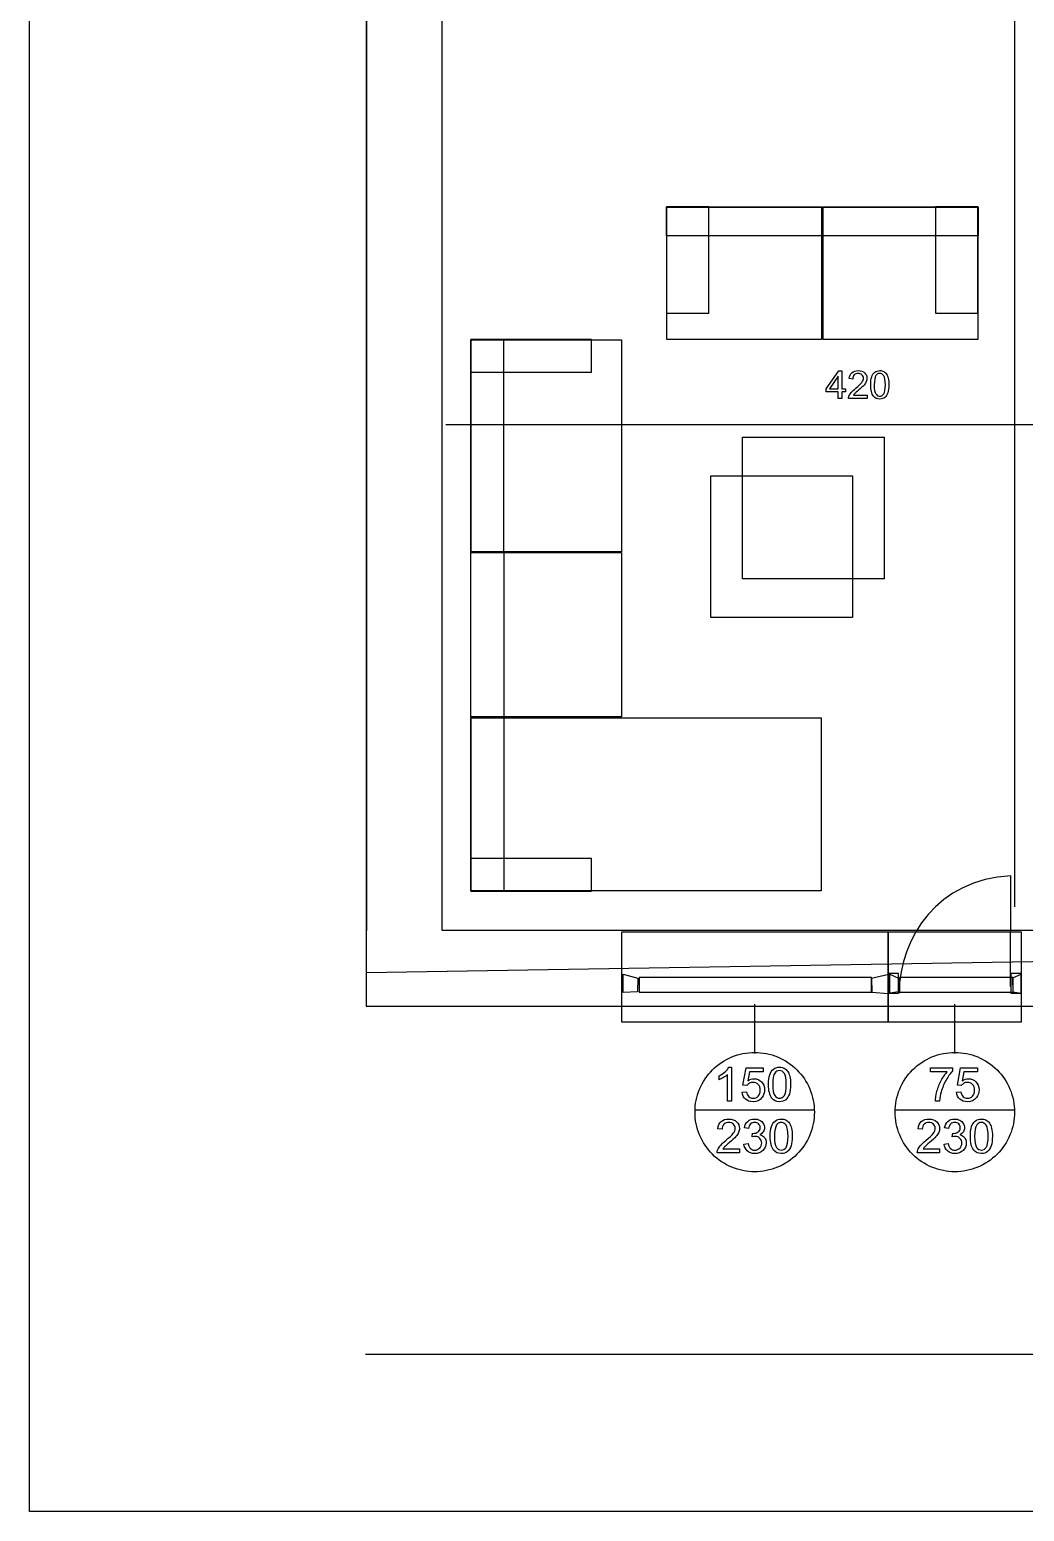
# Model space of a CAD drawing. Extents: x 2.6 to 26.4, y 3.1 to 19.6.
# Drawn here: x 2.59 to 8.14, y 3.12 to 11.38 of the extents above; entities that cross this region are included whole.
import ezdxf

# ---------------------------------------------------------------- set-up
doc = ezdxf.new("R2010")
doc.units = 0
for name, color, linetype in [('garden', 7, 'CONTINUOUS'), ('meble', 7, 'CONTINUOUS'), ('okna-drzwi_kopia', 7, 'CONTINUOUS'), ('rozmiarowka_kopia', 7, 'CONTINUOUS'), ('sciany', 7, 'CONTINUOUS')]:
    doc.layers.add(name, color=color, linetype=linetype)

msp = doc.modelspace()

# ---------------------------------------------------------------- linework, layer by layer
at = {"layer": 'garden', "color": 7}
for points in [[(2.592917, 19.577231), (26.405417, 19.577231), (26.405417, 3.120148), (2.592917, 3.120148)], [(4.470063, 15.233314), (23.784692, 15.233314), (23.784692, 6.46842), (13.747867, 6.331941), (13.610701, 6.908078), (9.37782, 6.908078), (9.307661, 6.201818), (4.470063, 6.122306)]]:
    msp.add_lwpolyline(points, close=True, dxfattribs=at)
at = {"layer": 'meble', "color": 7}
for points in [[(6.142777, 9.798336), (6.379096, 9.798336), (6.379096, 10.390003), (6.142777, 10.390003)], [(7.008448, 10.39), (7.008448, 10.228481), (6.142777, 10.228481), (6.142777, 10.39)], [(7.007102, 10.38908), (7.007102, 9.651797), (6.144123, 9.651797), (6.144123, 10.38908)], [(7.879188, 10.390001), (7.879188, 10.228482), (7.013516, 10.228482), (7.013516, 10.390001)], [(7.87784, 10.389081), (7.87784, 9.651798), (7.014862, 9.651798), (7.014862, 10.389081)], [(7.641521, 9.798336), (7.877841, 9.798336), (7.877841, 10.390003), (7.641521, 10.390003)], [(5.725137, 9.468735), (5.725137, 9.650861), (5.051613, 9.650861), (5.051613, 9.468735)], [(5.052259, 9.651255), (5.234835, 9.651255), (5.234835, 8.465368), (5.052259, 8.465368)], [(5.053314, 9.65021), (5.891295, 9.65021), (5.891295, 8.467265), (5.053314, 8.467265)], [(6.567036, 9.10603), (7.356076, 9.10603), (7.356076, 8.316989), (6.567036, 8.316989)], [(6.389301, 8.890878), (7.178342, 8.890878), (7.178342, 8.101837), (6.389301, 8.101837)], [(5.051614, 8.465608), (5.235479, 8.465608), (5.235479, 7.546619), (5.051614, 7.546619)], [(5.052661, 8.464178), (5.891948, 8.464178), (5.891948, 7.548048), (5.052661, 7.548048)], [(5.051614, 7.542783), (5.235479, 7.542783), (5.235479, 6.576215), (5.051614, 6.576215)], [(5.053686, 7.543143), (7.004101, 7.543143), (7.004101, 6.578277), (5.053686, 6.578277)], [(5.725137, 6.576215), (5.725137, 6.758341), (5.051613, 6.758341), (5.051613, 6.576215)]]:
    msp.add_lwpolyline(points, close=True, dxfattribs=at)
at = {"layer": 'okna-drzwi_kopia', "color": 7}
for points in [[(8.06023, 6.045854), (8.06203, 6.662646)], [(6.634157, 5.671479), (6.634157, 5.94651)], [(7.749571, 5.671479), (7.749571, 5.94651)], [(6.435887, 5.525988), (6.435887, 5.548352)], [(6.505291, 5.40646), (6.482156, 5.40646), (6.482156, 5.553879)], [(6.490382, 5.595649), (6.505291, 5.595649), (6.505291, 5.40646)], [(6.590503, 5.492702), (6.568782, 5.495532), (6.587033, 5.592312), (6.680728, 5.592312), (6.680728, 5.570205), (6.605541, 5.570205), (6.595387, 5.519566)], [(7.614619, 5.570201), (7.614619, 5.592436), (7.73659, 5.592436), (7.73659, 5.574443)], [(7.706901, 5.570201), (7.614619, 5.570201)], [(7.78543, 5.492702), (7.763709, 5.495532), (7.78196, 5.592312), (7.875655, 5.592312), (7.875655, 5.570205), (7.800467, 5.570205), (7.790314, 5.519566)], [(6.56467, 5.455813), (6.588961, 5.457873)], [(7.759596, 5.455813), (7.783888, 5.457873)], [(7.664745, 5.40646), (7.640967, 5.40646)], [(6.301428, 5.358902), (6.966885, 5.358902)], [(7.416842, 5.358902), (8.082299, 5.358902)], [(6.452882, 5.24985), (6.429105, 5.25229)], [(6.599787, 5.253785), (6.576653, 5.257895)], [(6.619965, 5.20679), (6.622536, 5.227097)], [(7.568296, 5.24985), (7.544519, 5.25229)], [(7.715201, 5.253785), (7.692067, 5.257895)], [(7.735379, 5.20679), (7.73795, 5.227097)], [(6.549276, 5.139832), (6.549276, 5.117597), (6.424735, 5.117597)], [(6.456866, 5.13983), (6.549276, 5.139832)], [(6.574339, 5.167336), (6.597473, 5.170416)], [(7.66469, 5.139832), (7.66469, 5.117597), (7.540149, 5.117597)], [(7.57228, 5.13983), (7.66469, 5.139832)], [(7.689753, 5.167336), (7.712887, 5.170416)]]:
    msp.add_lwpolyline(points, dxfattribs=at)
for points in [[(5.892281, 5.847826), (7.378114, 5.847826), (7.378114, 6.34873), (5.892281, 6.34873)], [(7.378112, 5.847826), (8.121028, 5.847826), (8.121028, 6.34873), (7.378112, 6.34873)], [(5.900387, 6.011084), (5.900747, 6.113696), (5.982577, 6.091655), (5.981574, 6.015202)], [(7.378889, 6.006556), (7.380886, 6.112888), (7.285106, 6.090847), (7.286279, 6.014395)], [(7.436541, 6.117194), (7.378113, 6.117194), (7.378113, 6.007711), (7.436541, 6.007711)], [(7.3875, 6.007363), (7.38648, 6.113696), (7.435424, 6.091655), (7.434824, 6.015202)], [(8.119333, 6.117194), (8.060905, 6.117194), (8.060905, 6.007711), (8.119333, 6.007711)], [(8.119333, 6.00771), (8.120353, 6.114042), (8.071408, 6.092001), (8.072008, 6.015549)], [(5.989324, 6.014395), (7.286046, 6.014395), (7.286046, 6.09546), (5.989324, 6.09546)], [(7.441416, 6.014395), (8.074994, 6.014395), (8.074994, 6.09546), (7.441416, 6.09546)], [(6.56467, 5.455817)], [(6.711188, 5.499383)], [(6.734966, 5.499384)], [(7.759596, 5.455817)], [(6.966884, 5.345397)], [(8.082298, 5.345397)], [(6.720729, 5.21052)], [(6.744507, 5.210521)], [(7.836143, 5.21052)], [(7.859921, 5.210521)], [(6.574339, 5.167288)], [(7.689753, 5.167288)]]:
    msp.add_lwpolyline(points, close=True, dxfattribs=at)
for points in [[(8.06203, 6.662646), (7.656094, 6.640028), (7.445131, 6.327566), (7.43758, 6.007735)], [(6.398882, 5.580672), (6.461281, 5.64307), (6.545912, 5.678125), (6.634157, 5.678125)], [(6.634157, 5.678125), (6.722401, 5.678125), (6.807032, 5.64307), (6.869431, 5.580671)], [(7.514296, 5.580672), (7.576695, 5.64307), (7.661326, 5.678125), (7.749571, 5.678125)], [(7.749571, 5.678125), (7.837815, 5.678125), (7.922446, 5.64307), (7.984845, 5.580671)], [(6.301429, 5.345397), (6.301429, 5.433642), (6.336484, 5.518273), (6.398882, 5.580672)], [(6.435887, 5.548352), (6.448825, 5.554439), (6.460135, 5.561808), (6.469818, 5.570458)], [(6.460178, 5.537941), (6.451181, 5.532628), (6.443084, 5.528644), (6.435887, 5.525988)], [(6.482156, 5.553879), (6.476587, 5.548566), (6.469261, 5.543253), (6.460178, 5.537941)], [(6.469818, 5.570458), (6.4795, 5.579112), (6.486355, 5.587509), (6.490382, 5.595649)], [(6.711189, 5.499384), (6.711189, 5.521662), (6.713459, 5.539569), (6.718001, 5.553107)], [(6.718001, 5.553107), (6.722627, 5.566731), (6.729439, 5.577228), (6.738436, 5.584596)], [(6.746919, 5.563004), (6.73895, 5.551522), (6.734966, 5.530316), (6.734966, 5.499384)], [(6.738436, 5.584596), (6.747519, 5.591965), (6.758915, 5.595649), (6.772624, 5.595649)], [(6.772367, 5.576499), (6.761742, 5.576499), (6.75326, 5.572001), (6.746919, 5.563004)], [(6.799357, 5.561204), (6.79216, 5.571401), (6.783163, 5.576499), (6.772367, 5.576499)], [(6.772624, 5.595649), (6.782735, 5.595649), (6.791603, 5.593593), (6.799229, 5.589479)], [(6.799229, 5.589479), (6.806855, 5.585453), (6.813153, 5.579583), (6.818122, 5.571871)], [(6.810282, 5.499384), (6.810282, 5.530402), (6.806641, 5.551008), (6.799357, 5.561204)], [(6.818122, 5.571871), (6.823092, 5.564245), (6.826991, 5.554906), (6.829818, 5.543853)], [(6.829818, 5.543853), (6.832645, 5.532885), (6.834059, 5.518062), (6.834059, 5.499383)], [(6.869431, 5.580671), (6.931829, 5.518273), (6.966884, 5.433642), (6.966884, 5.345397)], [(7.416843, 5.345397), (7.416843, 5.433642), (7.451898, 5.518273), (7.514296, 5.580672)], [(7.673613, 5.520847), (7.684067, 5.540383), (7.695163, 5.556835), (7.706901, 5.570201)], [(7.73659, 5.574443), (7.724594, 5.561676), (7.712684, 5.54471), (7.70086, 5.523546)], [(7.984845, 5.580671), (8.047243, 5.518273), (8.082298, 5.433642), (8.082298, 5.345397)], [(6.583177, 5.417645), (6.572381, 5.427242), (6.566212, 5.439966), (6.56467, 5.455817)], [(6.588961, 5.457873), (6.59076, 5.446049), (6.594916, 5.437137), (6.601428, 5.431139)], [(6.604641, 5.505812), (6.598643, 5.502472), (6.59393, 5.498102), (6.590503, 5.492702)], [(6.595387, 5.519566), (6.606697, 5.52745), (6.618565, 5.531391), (6.630989, 5.531391)], [(6.62482, 5.510952), (6.617365, 5.510952), (6.610639, 5.509239), (6.604641, 5.505812)], [(6.653866, 5.499513), (6.646498, 5.507139), (6.636815, 5.510952), (6.62482, 5.510952)], [(6.630989, 5.531391), (6.64744, 5.531391), (6.661321, 5.525693), (6.672631, 5.514297)], [(6.653481, 5.434865), (6.661192, 5.443262), (6.665048, 5.454401), (6.665048, 5.468281)], [(6.665048, 5.468281), (6.665048, 5.481477), (6.661321, 5.491887), (6.653866, 5.499513)], [(6.672631, 5.514297), (6.683941, 5.502901), (6.689596, 5.488249), (6.689596, 5.470341)], [(6.689596, 5.470341), (6.689596, 5.45329), (6.684627, 5.438552), (6.674687, 5.426128)], [(6.729825, 5.422781), (6.717401, 5.438462), (6.711188, 5.463996), (6.711188, 5.499383)], [(6.734966, 5.499384), (6.734966, 5.468452), (6.738565, 5.447845), (6.745762, 5.437563)], [(6.799357, 5.437691), (6.806641, 5.447973), (6.810282, 5.468538), (6.810282, 5.499384)], [(6.834059, 5.499383), (6.834059, 5.477277), (6.831788, 5.459411), (6.827247, 5.445787)], [(7.640967, 5.40646), (7.641227, 5.421284), (7.644141, 5.439191), (7.649707, 5.460183)], [(7.649707, 5.460183), (7.655277, 5.481176), (7.663245, 5.501397), (7.673613, 5.520847)], [(7.673613, 5.458255), (7.668986, 5.44249), (7.66603, 5.425225), (7.664745, 5.40646)], [(7.70086, 5.523546), (7.689121, 5.502383), (7.680039, 5.480619), (7.673613, 5.458255)], [(7.778104, 5.417645), (7.767308, 5.427242), (7.761139, 5.439966), (7.759596, 5.455817)], [(7.783888, 5.457873), (7.785687, 5.446049), (7.789843, 5.437137), (7.796355, 5.431139)], [(7.799568, 5.505812), (7.79357, 5.502472), (7.788857, 5.498102), (7.78543, 5.492702)], [(7.790314, 5.519566), (7.801624, 5.52745), (7.813491, 5.531391), (7.825916, 5.531391)], [(7.819746, 5.510952), (7.812292, 5.510952), (7.805566, 5.509239), (7.799568, 5.505812)], [(7.848793, 5.499513), (7.841424, 5.507139), (7.831742, 5.510952), (7.819746, 5.510952)], [(7.825916, 5.531391), (7.842367, 5.531391), (7.856248, 5.525693), (7.867558, 5.514297)], [(7.848408, 5.434865), (7.856119, 5.443262), (7.859975, 5.454401), (7.859975, 5.468281)], [(7.859975, 5.468281), (7.859975, 5.481477), (7.856248, 5.491887), (7.848793, 5.499513)], [(7.867558, 5.514297), (7.878868, 5.502901), (7.884523, 5.488249), (7.884523, 5.470341)], [(7.884523, 5.470341), (7.884523, 5.45329), (7.879554, 5.438552), (7.869614, 5.426128)], [(6.625205, 5.40325), (6.608068, 5.40325), (6.594059, 5.408049), (6.583177, 5.417645)], [(6.601428, 5.431139), (6.608025, 5.425226), (6.615951, 5.422269), (6.625205, 5.422269)], [(6.625205, 5.422269), (6.636344, 5.422269), (6.645769, 5.426468), (6.653481, 5.434865)], [(6.674687, 5.426128), (6.662606, 5.410876), (6.646112, 5.40325), (6.625205, 5.40325)], [(6.772624, 5.403245), (6.754459, 5.403245), (6.740192, 5.409757), (6.729825, 5.422781)], [(6.745762, 5.437563), (6.753045, 5.427367), (6.761999, 5.422268), (6.772624, 5.422268)], [(6.772624, 5.422268), (6.783249, 5.422268), (6.79216, 5.427409), (6.799357, 5.437691)], [(6.806812, 5.414299), (6.797815, 5.40693), (6.786419, 5.403245), (6.772624, 5.403245)], [(6.827247, 5.445787), (6.822706, 5.432249), (6.815894, 5.421753), (6.806812, 5.414299)], [(7.820132, 5.40325), (7.802995, 5.40325), (7.788986, 5.408049), (7.778104, 5.417645)], [(7.796355, 5.431139), (7.802952, 5.425226), (7.810878, 5.422269), (7.820132, 5.422269)], [(7.820132, 5.422269), (7.831271, 5.422269), (7.840696, 5.426468), (7.848408, 5.434865)], [(7.869614, 5.426128), (7.857533, 5.410876), (7.841039, 5.40325), (7.820132, 5.40325)], [(6.398882, 5.110123), (6.336484, 5.172522), (6.301429, 5.257152), (6.301429, 5.345397)], [(6.429105, 5.25229), (6.430733, 5.270027), (6.436859, 5.283522), (6.447484, 5.292775)], [(6.447484, 5.292775), (6.458109, 5.302115), (6.472375, 5.306785), (6.490283, 5.306785)], [(6.489769, 5.287636), (6.47863, 5.287636), (6.469719, 5.284295), (6.463036, 5.277611)], [(6.515346, 5.278126), (6.508834, 5.284466), (6.500308, 5.287636), (6.489769, 5.287636)], [(6.490283, 5.306785), (6.508362, 5.306785), (6.522672, 5.301773), (6.533211, 5.291747)], [(6.533211, 5.291747), (6.54375, 5.281723), (6.549019, 5.269299), (6.549019, 5.254475)], [(6.576653, 5.257895), (6.57948, 5.273404), (6.585906, 5.2854), (6.595931, 5.293882)], [(6.595931, 5.293882), (6.605956, 5.302451), (6.618423, 5.306735), (6.633332, 5.306735)], [(6.633846, 5.287713), (6.62485, 5.287713), (6.617352, 5.284887), (6.611354, 5.279233)], [(6.633332, 5.306735), (6.643614, 5.306735), (6.653082, 5.304509), (6.661737, 5.300055)], [(6.656081, 5.279363), (6.650341, 5.28493), (6.642929, 5.287713), (6.633846, 5.287713)], [(6.661737, 5.300055), (6.670391, 5.295689), (6.676988, 5.289691), (6.68153, 5.282062)], [(6.727541, 5.264245), (6.732168, 5.277869), (6.73898, 5.288365), (6.747977, 5.295734)], [(6.747977, 5.295734), (6.757059, 5.303103), (6.768455, 5.306787), (6.782165, 5.306787)], [(6.781908, 5.287636), (6.771283, 5.287636), (6.7628, 5.283138), (6.756459, 5.274141)], [(6.808898, 5.272342), (6.801701, 5.282538), (6.792704, 5.287636), (6.781908, 5.287636)], [(6.782165, 5.306787), (6.792275, 5.306787), (6.801144, 5.304731), (6.80877, 5.300617)], [(6.80877, 5.300617), (6.816395, 5.296591), (6.822693, 5.290721), (6.827663, 5.283009)], [(6.966884, 5.345397), (6.966884, 5.257152), (6.931829, 5.172522), (6.869431, 5.110123)], [(7.514296, 5.110123), (7.451898, 5.172522), (7.416843, 5.257152), (7.416843, 5.345397)], [(7.544519, 5.25229), (7.546147, 5.270027), (7.552273, 5.283522), (7.562898, 5.292775)], [(7.562898, 5.292775), (7.573523, 5.302115), (7.587789, 5.306785), (7.605697, 5.306785)], [(7.605183, 5.287636), (7.594044, 5.287636), (7.585133, 5.284295), (7.57845, 5.277611)], [(7.63076, 5.278126), (7.624248, 5.284466), (7.615722, 5.287636), (7.605183, 5.287636)], [(7.605697, 5.306785), (7.623776, 5.306785), (7.638086, 5.301773), (7.648625, 5.291747)], [(7.648625, 5.291747), (7.659164, 5.281723), (7.664433, 5.269299), (7.664433, 5.254475)], [(7.692067, 5.257895), (7.694894, 5.273404), (7.70132, 5.2854), (7.711345, 5.293882)], [(7.711345, 5.293882), (7.72137, 5.302451), (7.733837, 5.306735), (7.748746, 5.306735)], [(7.74926, 5.287713), (7.740264, 5.287713), (7.732766, 5.284887), (7.726768, 5.279233)], [(7.748746, 5.306735), (7.759028, 5.306735), (7.768496, 5.304509), (7.777151, 5.300055)], [(7.771495, 5.279363), (7.765755, 5.28493), (7.758343, 5.287713), (7.74926, 5.287713)], [(7.777151, 5.300055), (7.785805, 5.295689), (7.792402, 5.289691), (7.796944, 5.282062)], [(7.842955, 5.264245), (7.847582, 5.277869), (7.854394, 5.288365), (7.863391, 5.295734)], [(7.863391, 5.295734), (7.872473, 5.303103), (7.883869, 5.306787), (7.897579, 5.306787)], [(7.897322, 5.287636), (7.886697, 5.287636), (7.878214, 5.283138), (7.871873, 5.274141)], [(7.924312, 5.272342), (7.917115, 5.282538), (7.908118, 5.287636), (7.897322, 5.287636)], [(7.897579, 5.306787), (7.907689, 5.306787), (7.916558, 5.304731), (7.924184, 5.300617)], [(7.924184, 5.300617), (7.931809, 5.296591), (7.938107, 5.290721), (7.943077, 5.283009)], [(8.082298, 5.345397), (8.082298, 5.257152), (8.047243, 5.172522), (7.984845, 5.110123)], [(6.463036, 5.277611), (6.456352, 5.270928), (6.452968, 5.261674), (6.452882, 5.24985)], [(6.472932, 5.187258), (6.49341, 5.204052), (6.507248, 5.217333), (6.514446, 5.227101)], [(6.528969, 5.209234), (6.521858, 5.20118), (6.50999, 5.190126), (6.493368, 5.176074)], [(6.514446, 5.227101), (6.521643, 5.236955), (6.525242, 5.246251), (6.525242, 5.254991)], [(6.525242, 5.254991), (6.525242, 5.264159), (6.521943, 5.271871), (6.515346, 5.278126)], [(6.544392, 5.23224), (6.541308, 5.224957), (6.536167, 5.217288), (6.528969, 5.209234)], [(6.549019, 5.254475), (6.549019, 5.246935), (6.547477, 5.239524), (6.544392, 5.23224)], [(6.611354, 5.279233), (6.605356, 5.27358), (6.601501, 5.265097), (6.599787, 5.253785)], [(6.636288, 5.20936), (6.631918, 5.20936), (6.626477, 5.208504), (6.619965, 5.20679)], [(6.622536, 5.227097), (6.624078, 5.226897), (6.625321, 5.226797), (6.626263, 5.226797)], [(6.626263, 5.226797), (6.636117, 5.226797), (6.644985, 5.229367), (6.652868, 5.234507)], [(6.662764, 5.19895), (6.655824, 5.20589), (6.646998, 5.20936), (6.636288, 5.20936)], [(6.652868, 5.234507), (6.660751, 5.239647), (6.664692, 5.247573), (6.664692, 5.258285)], [(6.664692, 5.258285), (6.664692, 5.266768), (6.661822, 5.273794), (6.656081, 5.279363)], [(6.681915, 5.235536), (6.677545, 5.228853), (6.671075, 5.22354), (6.662507, 5.219598)], [(6.662507, 5.219598), (6.673646, 5.217025), (6.6823, 5.21167), (6.688469, 5.203533)], [(6.68153, 5.282062), (6.686156, 5.274436), (6.68847, 5.266339), (6.68847, 5.25777)], [(6.68847, 5.25777), (6.68847, 5.249631), (6.686285, 5.24222), (6.681915, 5.235536)], [(6.688469, 5.203533), (6.694639, 5.195479), (6.697723, 5.185368), (6.697723, 5.173201)], [(6.720729, 5.210521), (6.720729, 5.232799), (6.723, 5.250707), (6.727541, 5.264245)], [(6.739365, 5.133919), (6.726941, 5.149599), (6.720729, 5.175133), (6.720729, 5.21052)], [(6.756459, 5.274141), (6.748491, 5.26266), (6.744507, 5.241453), (6.744507, 5.210521)], [(6.744507, 5.210521), (6.744507, 5.179589), (6.748105, 5.158982), (6.755303, 5.1487)], [(6.819823, 5.210521), (6.819823, 5.241539), (6.816181, 5.262146), (6.808898, 5.272342)], [(6.808898, 5.148829), (6.816181, 5.159111), (6.819823, 5.179675), (6.819823, 5.210521)], [(6.827663, 5.283009), (6.832632, 5.275383), (6.836531, 5.266044), (6.839359, 5.25499)], [(6.8436, 5.21052), (6.8436, 5.188414), (6.841329, 5.170549), (6.836788, 5.156925)], [(6.839359, 5.25499), (6.842186, 5.244023), (6.8436, 5.2292), (6.8436, 5.21052)], [(7.57845, 5.277611), (7.571766, 5.270928), (7.568382, 5.261674), (7.568296, 5.24985)], [(7.588346, 5.187258), (7.608824, 5.204052), (7.622662, 5.217333), (7.62986, 5.227101)], [(7.644383, 5.209234), (7.637272, 5.20118), (7.625404, 5.190126), (7.608782, 5.176074)], [(7.62986, 5.227101), (7.637057, 5.236955), (7.640656, 5.246251), (7.640656, 5.254991)], [(7.640656, 5.254991), (7.640656, 5.264159), (7.637357, 5.271871), (7.63076, 5.278126)], [(7.659806, 5.23224), (7.656722, 5.224957), (7.651581, 5.217288), (7.644383, 5.209234)], [(7.664433, 5.254475), (7.664433, 5.246935), (7.662891, 5.239524), (7.659806, 5.23224)], [(7.726768, 5.279233), (7.72077, 5.27358), (7.716915, 5.265097), (7.715201, 5.253785)], [(7.751702, 5.20936), (7.747332, 5.20936), (7.741891, 5.208504), (7.735379, 5.20679)], [(7.73795, 5.227097), (7.739492, 5.226897), (7.740735, 5.226797), (7.741677, 5.226797)], [(7.741677, 5.226797), (7.751531, 5.226797), (7.760399, 5.229367), (7.768282, 5.234507)], [(7.778178, 5.19895), (7.771238, 5.20589), (7.762412, 5.20936), (7.751702, 5.20936)], [(7.768282, 5.234507), (7.776165, 5.239647), (7.780106, 5.247573), (7.780106, 5.258285)], [(7.780106, 5.258285), (7.780106, 5.266768), (7.777236, 5.273794), (7.771495, 5.279363)], [(7.797329, 5.235536), (7.792959, 5.228853), (7.786489, 5.22354), (7.777921, 5.219598)], [(7.777921, 5.219598), (7.78906, 5.217025), (7.797714, 5.21167), (7.803883, 5.203533)], [(7.796944, 5.282062), (7.80157, 5.274436), (7.803884, 5.266339), (7.803884, 5.25777)], [(7.803884, 5.25777), (7.803884, 5.249631), (7.801699, 5.24222), (7.797329, 5.235536)], [(7.803883, 5.203533), (7.810053, 5.195479), (7.813137, 5.185368), (7.813137, 5.173201)], [(7.836143, 5.210521), (7.836143, 5.232799), (7.838414, 5.250707), (7.842955, 5.264245)], [(7.854779, 5.133919), (7.842355, 5.149599), (7.836143, 5.175133), (7.836143, 5.21052)], [(7.871873, 5.274141), (7.863905, 5.26266), (7.859921, 5.241453), (7.859921, 5.210521)], [(7.859921, 5.210521), (7.859921, 5.179589), (7.863519, 5.158982), (7.870717, 5.1487)], [(7.935237, 5.210521), (7.935237, 5.241539), (7.931595, 5.262146), (7.924312, 5.272342)], [(7.924312, 5.148829), (7.931595, 5.159111), (7.935237, 5.179675), (7.935237, 5.210521)], [(7.943077, 5.283009), (7.948046, 5.275383), (7.951945, 5.266044), (7.954773, 5.25499)], [(7.959014, 5.21052), (7.959014, 5.188414), (7.956743, 5.170549), (7.952202, 5.156925)], [(7.954773, 5.25499), (7.9576, 5.244023), (7.959014, 5.2292), (7.959014, 5.21052)], [(6.424735, 5.117597), (6.424561, 5.123164), (6.425461, 5.128519), (6.427434, 5.133663)], [(6.427434, 5.133663), (6.430604, 5.142146), (6.435659, 5.1505), (6.4426, 5.158725)], [(6.4426, 5.158725), (6.449626, 5.166951), (6.459736, 5.176462), (6.472932, 5.187258)], [(6.466634, 5.152297), (6.462693, 5.148184), (6.459437, 5.144028), (6.456866, 5.13983)], [(6.493368, 5.176074), (6.479487, 5.164422), (6.470576, 5.156496), (6.466634, 5.152297)], [(6.592975, 5.128988), (6.582093, 5.138842), (6.575881, 5.151608), (6.574339, 5.167288)], [(6.634232, 5.114207), (6.617695, 5.114207), (6.603943, 5.119134), (6.592975, 5.128988)], [(6.597473, 5.170416), (6.600129, 5.157307), (6.604628, 5.147839), (6.610968, 5.142012)], [(6.610968, 5.142012), (6.617394, 5.136272), (6.625192, 5.133402), (6.63436, 5.133402)], [(6.67973, 5.131301), (6.667734, 5.119905), (6.652568, 5.114207), (6.634232, 5.114207)], [(6.63436, 5.133402), (6.645242, 5.133402), (6.65441, 5.137172), (6.661865, 5.144712)], [(6.661865, 5.144712), (6.669405, 5.152252), (6.673175, 5.161592), (6.673175, 5.17273)], [(6.673175, 5.17273), (6.673175, 5.183356), (6.669705, 5.192096), (6.662764, 5.19895)], [(6.697723, 5.173201), (6.697723, 5.15675), (6.691726, 5.142783), (6.67973, 5.131301)], [(6.782164, 5.114383), (6.763999, 5.114383), (6.749733, 5.120895), (6.739365, 5.133919)], [(6.755303, 5.1487), (6.762586, 5.138504), (6.77154, 5.133406), (6.782165, 5.133406)], [(6.816352, 5.125436), (6.807355, 5.118068), (6.795959, 5.114383), (6.782164, 5.114383)], [(6.782165, 5.133406), (6.792789, 5.133406), (6.801701, 5.138547), (6.808898, 5.148829)], [(6.836788, 5.156925), (6.832246, 5.143387), (6.825434, 5.132891), (6.816352, 5.125436)], [(7.540149, 5.117597), (7.539975, 5.123164), (7.540875, 5.128519), (7.542848, 5.133663)], [(7.542848, 5.133663), (7.546018, 5.142146), (7.551073, 5.1505), (7.558014, 5.158725)], [(7.558014, 5.158725), (7.56504, 5.166951), (7.57515, 5.176462), (7.588346, 5.187258)], [(7.582048, 5.152297), (7.578107, 5.148184), (7.574851, 5.144028), (7.57228, 5.13983)], [(7.608782, 5.176074), (7.594901, 5.164422), (7.58599, 5.156496), (7.582048, 5.152297)], [(7.708389, 5.128988), (7.697507, 5.138842), (7.691295, 5.151608), (7.689753, 5.167288)], [(7.749646, 5.114207), (7.733109, 5.114207), (7.719357, 5.119134), (7.708389, 5.128988)], [(7.712887, 5.170416), (7.715543, 5.157307), (7.720042, 5.147839), (7.726382, 5.142012)], [(7.726382, 5.142012), (7.732808, 5.136272), (7.740606, 5.133402), (7.749774, 5.133402)], [(7.795144, 5.131301), (7.783148, 5.119905), (7.767982, 5.114207), (7.749646, 5.114207)], [(7.749774, 5.133402), (7.760656, 5.133402), (7.769824, 5.137172), (7.777279, 5.144712)], [(7.777279, 5.144712), (7.784819, 5.152252), (7.788589, 5.161592), (7.788589, 5.17273)], [(7.788589, 5.17273), (7.788589, 5.183356), (7.785119, 5.192096), (7.778178, 5.19895)], [(7.813137, 5.173201), (7.813137, 5.15675), (7.80714, 5.142783), (7.795144, 5.131301)], [(7.897578, 5.114383), (7.879413, 5.114383), (7.865147, 5.120895), (7.854779, 5.133919)], [(7.870717, 5.1487), (7.878, 5.138504), (7.886954, 5.133406), (7.897579, 5.133406)], [(7.931766, 5.125436), (7.922769, 5.118068), (7.911373, 5.114383), (7.897578, 5.114383)], [(7.897579, 5.133406), (7.908203, 5.133406), (7.917115, 5.138547), (7.924312, 5.148829)], [(7.952202, 5.156925), (7.94766, 5.143387), (7.940848, 5.132891), (7.931766, 5.125436)], [(6.634157, 5.012669), (6.545912, 5.012669), (6.461281, 5.047724), (6.398882, 5.110123)], [(6.869431, 5.110123), (6.807032, 5.047724), (6.722401, 5.012669), (6.634157, 5.012669)], [(7.749571, 5.012669), (7.661326, 5.012669), (7.576695, 5.047724), (7.514296, 5.110123)], [(7.984845, 5.110123), (7.922446, 5.047724), (7.837815, 5.012669), (7.749571, 5.012669)]]:
    msp.add_open_spline(points, degree=3, dxfattribs=at)
at = {"layer": 'rozmiarowka_kopia', "color": 1}
for points in [[(8.084371, 6.488468), (8.084371, 15.260763)], [(9.079793, 9.175094), (4.913137, 9.175094)], [(4.464844, 3.997029), (23.958022, 3.997029)]]:
    msp.add_lwpolyline(points, dxfattribs=at)
at = {"layer": 'rozmiarowka_kopia', "color": 7}
for points in [[(7.100189, 9.321904), (7.100189, 9.359117), (7.03276, 9.359117), (7.03276, 9.376611), (7.103688, 9.47733), (7.119273, 9.47733), (7.119273, 9.376611), (7.140265, 9.376611), (7.140265, 9.359117), (7.119273, 9.359117), (7.119273, 9.321904)], [(7.100189, 9.376611), (7.100189, 9.44669), (7.051526, 9.376611)], [(7.280743, 9.398557)], [(7.300356, 9.398557)]]:
    msp.add_lwpolyline(points, close=True, dxfattribs=at)
for points in [[(7.180659, 9.431003), (7.161045, 9.433023)], [(7.260174, 9.340246), (7.260174, 9.321904), (7.15744, 9.321904)], [(7.183945, 9.340255), (7.260174, 9.340246)]]:
    msp.add_lwpolyline(points, dxfattribs=at)
for points in [[(7.161045, 9.433023), (7.162387, 9.447654), (7.167441, 9.458786), (7.176206, 9.466419)], [(7.176206, 9.466419), (7.18497, 9.474123), (7.196738, 9.477975), (7.211511, 9.477975)], [(7.189035, 9.453904), (7.183521, 9.448391), (7.180729, 9.440757), (7.180659, 9.431003)], [(7.211087, 9.462174), (7.201898, 9.462174), (7.194548, 9.459417), (7.189035, 9.453904)], [(7.232185, 9.454324), (7.226813, 9.459557), (7.21978, 9.462174), (7.211087, 9.462174)], [(7.211511, 9.477975), (7.226424, 9.477975), (7.238228, 9.47384), (7.246921, 9.465571)], [(7.231443, 9.412234), (7.23738, 9.420362), (7.240349, 9.428031), (7.240349, 9.43524)], [(7.240349, 9.43524), (7.240349, 9.442803), (7.237628, 9.449164), (7.232185, 9.454324)], [(7.256145, 9.416483), (7.2536, 9.410476), (7.24936, 9.404151), (7.243423, 9.397506)], [(7.246921, 9.465571), (7.255615, 9.457302), (7.259962, 9.447053), (7.259962, 9.434825)], [(7.259962, 9.434825), (7.259962, 9.428605), (7.25869, 9.422491), (7.256145, 9.416483)], [(7.280742, 9.398557), (7.280742, 9.416934), (7.282615, 9.431706), (7.286361, 9.442874)], [(7.286361, 9.442874), (7.290178, 9.454112), (7.295797, 9.46277), (7.303218, 9.468849)], [(7.310216, 9.451037), (7.303643, 9.441566), (7.300356, 9.424072), (7.300356, 9.398557)], [(7.303218, 9.468849), (7.310711, 9.474929), (7.320111, 9.477969), (7.33142, 9.477969)], [(7.331208, 9.462169), (7.322444, 9.462169), (7.315446, 9.458458), (7.310216, 9.451037)], [(7.353473, 9.449553), (7.347535, 9.457964), (7.340114, 9.462169), (7.331208, 9.462169)], [(7.33142, 9.477969), (7.33976, 9.477969), (7.347076, 9.476272), (7.353366, 9.472879)], [(7.353366, 9.472879), (7.359657, 9.469559), (7.364852, 9.464718), (7.368951, 9.458355)], [(7.362485, 9.398557), (7.362485, 9.424143), (7.359481, 9.441142), (7.353473, 9.449553)], [(7.368951, 9.458355), (7.373051, 9.452062), (7.376267, 9.444357), (7.378599, 9.435242)], [(7.378599, 9.435242), (7.380932, 9.426195), (7.382098, 9.413967), (7.382098, 9.398559)], [(7.15744, 9.321904), (7.1573, 9.326497), (7.158042, 9.330915), (7.159667, 9.335157)], [(7.159667, 9.335157), (7.162282, 9.342154), (7.166453, 9.349046), (7.172178, 9.355831)], [(7.172178, 9.355831), (7.177974, 9.362616), (7.186314, 9.370462), (7.197198, 9.379367)], [(7.192003, 9.350539), (7.188751, 9.347146), (7.186065, 9.343718), (7.183945, 9.340255)], [(7.214055, 9.370152), (7.202605, 9.36054), (7.195254, 9.354002), (7.192003, 9.350539)], [(7.197198, 9.379367), (7.214091, 9.39322), (7.225506, 9.404176), (7.231443, 9.412234)], [(7.243423, 9.397506), (7.237556, 9.390859), (7.227767, 9.381741), (7.214055, 9.370152)], [(7.296116, 9.335369), (7.285867, 9.348303), (7.280743, 9.369366), (7.280743, 9.398557)], [(7.331421, 9.319253), (7.316436, 9.319253), (7.304668, 9.324625), (7.296116, 9.335369)], [(7.300356, 9.398557), (7.300356, 9.373041), (7.303325, 9.356042), (7.309262, 9.347561)], [(7.309262, 9.347561), (7.31527, 9.33915), (7.322656, 9.334945), (7.33142, 9.334945)], [(7.33142, 9.334945), (7.340185, 9.334945), (7.347535, 9.339186), (7.353473, 9.347667)], [(7.353473, 9.347667), (7.359481, 9.356148), (7.362485, 9.373112), (7.362485, 9.398557)], [(7.376479, 9.354348), (7.372733, 9.343181), (7.367114, 9.334522), (7.359622, 9.328373)], [(7.382098, 9.398559), (7.382098, 9.380324), (7.380225, 9.365587), (7.376479, 9.354348)], [(7.359622, 9.328373), (7.352201, 9.322293), (7.3428, 9.319253), (7.331421, 9.319253)]]:
    msp.add_open_spline(points, degree=3, dxfattribs=at)
at = {"layer": 'sciany', "color": 7}
msp.add_lwpolyline([(19.757765, 9.962264), (9.10885, 9.962264), (9.10885, 9.86103), (9.10885, 6.357161), (4.891484, 6.357161), (4.891484, 11.807061), (4.693047, 11.807061), (4.470063, 11.807061), (4.470063, 6.357161), (4.468409, 6.357161), (4.468409, 5.935688), (9.124662, 5.935688), (9.546135, 5.935688), (9.546135, 6.357161), (9.546135, 6.619057), (13.437371, 6.619057), (13.437371, 6.357161), (13.437371, 5.935688), (13.858844, 5.935688)], dxfattribs=at)

doc.saveas('drawing.dxf')
